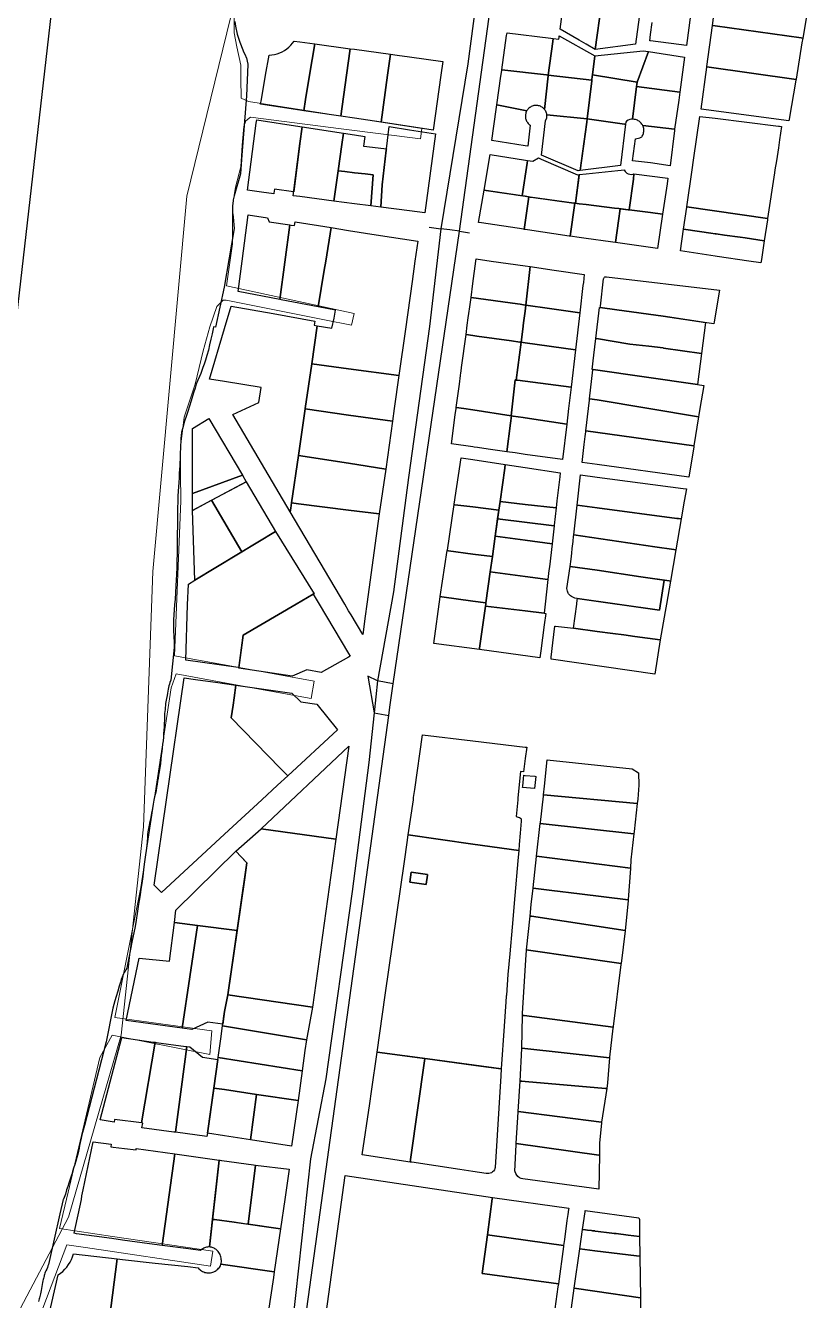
# Model space of a CAD drawing. Header units: metres. Extents: x 3 to 1027712, y 40 to 4430649.
# Drawn here: x 509639 to 510057, y 4407741 to 4408420 of the extents above; entities that cross this region are included whole.
import ezdxf

# ---------------------------------------------------------------- set-up
doc = ezdxf.new("R2010")
doc.units = ezdxf.units.M
doc.header["$MEASUREMENT"] = 0
doc.layers.add('A.ES.SDGC.CP.07003.cadastralparcel — CadastralParcel', color=1, linetype='Continuous')
doc.layers.add('Carreteras_5_km', color=2, linetype='Continuous', lineweight=30)
doc.layers.add('Cauces_artificiales_5_km', color=141, linetype='Continuous', lineweight=30)
doc.layers.add('Habitats_5_km', color=7, linetype='Continuous', lineweight=9, true_color=0xbefad2)
doc.layers.add('Lagunas_5_km', color=7, linetype='Continuous', lineweight=9, true_color=0xbff2e1)

msp = doc.modelspace()

# ---------------------------------------------------------------- linework, layer by layer
at = {"layer": 'A.ES.SDGC.CP.07003.cadastralparcel — CadastralParcel', "color": 7, "linetype": 'Continuous', "flags": 128}
for points in [[(509946.73, 4408431.68), (509943.29, 4408407.58), (509938.46, 4408410.35), (509934.78, 4408412.47), (509924.6, 4408418.32), (509926.71, 4408434.54), (509946.73, 4408431.68)], [(510056.52, 4408428.29), (510053.97, 4408413.52), (510053.22, 4408413.64), (510007.34, 4408420.06), (510005.79, 4408420.28), (510007.81, 4408435.31), (510056.52, 4408428.29)], [(509967.21, 4408428.66), (509964.82, 4408410.34), (509943.29, 4408407.58), (509946.73, 4408431.68), (509967.21, 4408428.66)], [(510050.44, 4408391.71), (510050.4, 4408391.5), (510002.84, 4408398.27), (510002.87, 4408398.53), (510005.79, 4408420.28), (510007.34, 4408420.06), (510053.22, 4408413.64), (510053.97, 4408413.52), (510053.55, 4408411.12), (510050.44, 4408391.71)], [(509918.29, 4408393.82), (509917.26, 4408393.94), (509893.51, 4408396.68), (509896.07, 4408414.95), (509896.28, 4408416.43), (509919.71, 4408413.46), (509920.85, 4408413.32), (509920.64, 4408411.71), (509918.29, 4408393.82)], [(509943.06, 4408404.2), (509941.8, 4408393.93), (509941.73, 4408393.37), (509941.46, 4408391.14), (509918.29, 4408393.82), (509920.64, 4408411.71), (509920.85, 4408413.32), (509923.98, 4408412.92), (509924.13, 4408413.95), (509924.13, 4408414.75), (509943.06, 4408404.2)], [(509782.82, 4408412.01), (509785.87, 4408411.59), (509793.71, 4408410.52), (509791, 4408393.86), (509788.89, 4408380.85), (509787.92, 4408374.91), (509785.87, 4408375.22), (509764.9, 4408378.38), (509765.34, 4408380.93), (509767.56, 4408393.86), (509769.39, 4408404.55), (509770.84, 4408404.65), (509772.27, 4408404.88), (509773.68, 4408405.23), (509775.05, 4408405.7), (509776.37, 4408406.3), (509777.64, 4408407), (509778.84, 4408407.81), (509779.97, 4408408.73), (509781.01, 4408409.74), (509781.97, 4408410.83), (509782.82, 4408412.01)], [(509793.71, 4408410.52), (509812.65, 4408407.93), (509810.7, 4408393.86), (509807.66, 4408371.94), (509791.57, 4408374.36), (509787.92, 4408374.91), (509788.89, 4408380.85), (509791, 4408393.86), (509793.71, 4408410.52)], [(509812.65, 4408407.93), (509815.03, 4408407.6), (509834.15, 4408404.99), (509832.62, 4408393.86), (509829.16, 4408368.7), (509815.03, 4408370.83), (509807.66, 4408371.94), (509810.7, 4408393.86), (509812.65, 4408407.93)], [(509943.06, 4408404.2), (509968.95, 4408406.87), (509971.64, 4408406.45), (509965.6, 4408390.17), (509941.8, 4408393.93), (509943.06, 4408404.2)], [(509834.15, 4408404.99), (509837.7, 4408404.51), (509844.19, 4408403.62), (509861.96, 4408401.19), (509860.96, 4408393.86), (509856.95, 4408364.52), (509844.19, 4408366.44), (509829.16, 4408368.7), (509832.62, 4408393.86), (509834.15, 4408404.99)], [(509965.48, 4408388.94), (509965.6, 4408390.17), (509971.64, 4408406.45), (509990.96, 4408403.49), (509988.47, 4408384.78), (509965.34, 4408387.82), (509965.48, 4408388.94)], [(509918.26, 4408393.54), (509916.32, 4408375.53), (509916.1, 4408375.81), (509915.95, 4408375.96), (509915.74, 4408376.17), (509915.36, 4408376.5), (509915.11, 4408376.68), (509914.96, 4408376.79), (509914.53, 4408377.04), (509914.07, 4408377.26), (509913.6, 4408377.44), (509913.12, 4408377.57), (509912.63, 4408377.66), (509912.13, 4408377.71), (509911.63, 4408377.72), (509911.13, 4408377.68), (509910.63, 4408377.6), (509910.15, 4408377.47), (509909.68, 4408377.3), (509909.22, 4408377.1), (509908.78, 4408376.85), (509908.37, 4408376.57), (509907.98, 4408376.25), (509907.62, 4408375.9), (509907.3, 4408375.52), (509907.01, 4408375.11), (509906.85, 4408374.86), (509890.89, 4408378.01), (509893.04, 4408393.31), (509893.47, 4408396.4), (509893.51, 4408396.68), (509917.26, 4408393.94), (509918.29, 4408393.82), (509918.26, 4408393.54)], [(509918.26, 4408393.54), (509918.29, 4408393.82), (509941.46, 4408391.14), (509941.43, 4408390.85), (509938.98, 4408370.55), (509917.52, 4408372.66), (509917.44, 4408373.16), (509917.31, 4408373.64), (509917.15, 4408374.11), (509916.94, 4408374.57), (509916.7, 4408375.01), (509916.41, 4408375.42), (509916.32, 4408375.53), (509918.26, 4408393.54)], [(509941.73, 4408393.37), (509941.8, 4408393.93), (509941.83, 4408393.92), (509965.6, 4408390.17), (509965.48, 4408388.94), (509965.34, 4408387.82), (509963.28, 4408370.38), (509962.76, 4408370.36), (509962.61, 4408370.36), (509961.75, 4408370.19), (509960.87, 4408369.81), (509960.08, 4408369.26), (509959.59, 4408368.73), (509959.46, 4408367.66), (509958.93, 4408367.73), (509938.98, 4408370.55), (509941.43, 4408390.85), (509941.46, 4408391.14), (509941.73, 4408393.37)], [(510002.8, 4408398.02), (510002.84, 4408398.27), (510050.4, 4408391.5), (510050.36, 4408391.25), (510046.69, 4408370.34), (510046.53, 4408369.43), (509999.81, 4408375.72), (510002.8, 4408398.02)], [(509965.34, 4408387.82), (509988.47, 4408384.78), (509988.28, 4408383.33), (509987.88, 4408380.57), (509985.62, 4408365.04), (509968.64, 4408367.02), (509968.47, 4408367.35), (509968.19, 4408367.79), (509967.87, 4408368.21), (509967.52, 4408368.6), (509967.14, 4408368.96), (509966.72, 4408369.28), (509966.28, 4408369.56), (509965.82, 4408369.81), (509965.34, 4408370.01), (509964.84, 4408370.17), (509964.32, 4408370.29), (509963.8, 4408370.36), (509963.28, 4408370.38), (509965.34, 4408387.82)], [(509890.55, 4408375.52), (509890.89, 4408378.01), (509906.85, 4408374.86), (509906.75, 4408374.68), (509906.54, 4408374.22), (509906.36, 4408373.75), (509906.27, 4408373.4), (509906.23, 4408373.27), (509906.14, 4408372.78), (509906.09, 4408372.28), (509906.08, 4408371.78), (509906.12, 4408371.28), (509906.21, 4408370.78), (509906.33, 4408370.3), (509906.5, 4408369.83), (509906.71, 4408369.37), (509906.96, 4408368.93), (509907.24, 4408368.52), (509907.56, 4408368.13), (509907.91, 4408367.78), (509908.29, 4408367.45), (509908.7, 4408367.16), (509907.37, 4408355.97), (509905.96, 4408356.19), (509888.24, 4408358.95), (509890.55, 4408375.52)], [(509935.34, 4408343.12), (509935.33, 4408343.04), (509934.24, 4408342.9), (509914.73, 4408351.23), (509916.78, 4408369.49), (509917.5, 4408371.16), (509917.55, 4408371.66), (509917.56, 4408372.16), (509917.52, 4408372.66), (509938.98, 4408370.55), (509938.77, 4408368.87), (509935.34, 4408343.12)], [(509772, 4408330.91), (509771.95, 4408330.57), (509765.4, 4408331.5), (509757.9, 4408332.56), (509762.57, 4408368.21), (509762.81, 4408370.02), (509785.87, 4408366.49), (509787.02, 4408366.31), (509785.87, 4408357.36), (509782.56, 4408331.62), (509782.38, 4408331.64), (509772.29, 4408333.08), (509772, 4408330.91)], [(509787.02, 4408366.31), (509809.04, 4408362.94), (509808.17, 4408356.84), (509806.19, 4408342.85), (509803.9, 4408326.75), (509785.87, 4408329.1), (509782.3, 4408329.57), (509785.87, 4408357.36), (509787.02, 4408366.31)], [(509833.39, 4408366.42), (509844.19, 4408364.74), (509858.14, 4408362.56), (509852.38, 4408320.43), (509844.19, 4408321.5), (509829.03, 4408323.48), (509829.62, 4408335.42), (509831.88, 4408353.9), (509831.95, 4408354.5), (509833.39, 4408366.42)], [(509935.33, 4408343.04), (509938.77, 4408368.87), (509938.98, 4408370.55), (509958.93, 4408367.73), (509959.46, 4408367.66), (509956.81, 4408345.76), (509935.33, 4408343.04)], [(509964.87, 4408359.94), (509967.02, 4408360.45), (509968.09, 4408360.9), (509968.39, 4408361.34), (509968.64, 4408361.8), (509968.84, 4408362.28), (509969.01, 4408362.78), (509969.12, 4408363.29), (509969.21, 4408363.81), (509969.23, 4408364.33), (509969.22, 4408364.86), (509969.16, 4408365.38), (509969.05, 4408365.89), (509968.97, 4408366.17), (509968.9, 4408366.39), (509968.71, 4408366.88), (509968.64, 4408367.02), (509985.62, 4408365.04), (509985.52, 4408364.29), (509983.35, 4408345.56), (509972.84, 4408347.03), (509963.11, 4408348.23), (509964.87, 4408359.94)], [(509995.74, 4408348.49), (509999.14, 4408371.87), (510007.23, 4408370.86), (510040.97, 4408366.67), (510041.62, 4408366.59), (510042.69, 4408366.46), (510041.62, 4408359.43), (510040.97, 4408355.16), (510039.91, 4408348.2), (510039.18, 4408343.41), (510038.94, 4408341.86), (510035.24, 4408317.49), (509992.15, 4408323.74), (509995, 4408343.41), (509995.74, 4408348.49)], [(509809.04, 4408362.94), (509815.03, 4408362.02), (509820.39, 4408361.2), (509819.8, 4408355.96), (509821.45, 4408355.76), (509831.95, 4408354.5), (509831.88, 4408353.9), (509829.62, 4408335.42), (509829.03, 4408323.48), (509823.58, 4408324.19), (509824.95, 4408340.71), (509820.58, 4408341.21), (509815.03, 4408341.84), (509809.76, 4408342.44), (509806.19, 4408342.85), (509808.17, 4408356.84), (509809.04, 4408362.94)], [(509906.17, 4408348.54), (509907.15, 4408348.39), (509906.95, 4408347), (509904.36, 4408329.51), (509903.18, 4408329.69), (509885.14, 4408332.41), (509884.07, 4408332.58), (509887.3, 4408351.5), (509906.17, 4408348.54)], [(509933.94, 4408340.73), (509934.78, 4408340.82), (509934.74, 4408340.53), (509932.78, 4408325.56), (509931.88, 4408325.67), (509908.63, 4408328.87), (509905.96, 4408329.27), (509904.36, 4408329.51), (509906.95, 4408347), (509907.15, 4408348.39), (509909.99, 4408347.94), (509912.99, 4408349.75), (509914.49, 4408349.11), (509933.94, 4408340.73)], [(509806.19, 4408342.85), (509809.76, 4408342.44), (509815.03, 4408341.84), (509820.58, 4408341.21), (509824.95, 4408340.71), (509823.58, 4408324.19), (509815.03, 4408325.3), (509803.9, 4408326.75), (509806.19, 4408342.85)], [(509955.33, 4408342.95), (509958.88, 4408343.33), (509958.96, 4408342.99), (509959.26, 4408342.54), (509959.49, 4408342.27), (509960.17, 4408341.67), (509960.96, 4408341.25), (509961.83, 4408341), (509962.73, 4408340.96), (509963.62, 4408341.12), (509963.98, 4408341.24), (509963.7, 4408338.46), (509961.41, 4408322.05), (509960.91, 4408322.11), (509955.96, 4408322.73), (509953.62, 4408323.02), (509938.46, 4408324.87), (509934.78, 4408325.32), (509932.78, 4408325.56), (509934.78, 4408340.82), (509938.46, 4408341.2), (509955.33, 4408342.95)], [(509963.7, 4408338.46), (509963.98, 4408341.24), (509982.04, 4408338.99), (509981.68, 4408335.94), (509979.24, 4408319.83), (509972.84, 4408320.63), (509961.41, 4408322.05), (509963.7, 4408338.46)], [(509907.68, 4408329.01), (509907.9, 4408328.98), (509905.49, 4408311.68), (509905.2, 4408311.73), (509882.68, 4408315.07), (509881.14, 4408315.36), (509884.07, 4408332.58), (509885.14, 4408332.41), (509905.96, 4408329.27), (509907.68, 4408329.01)], [(509907.9, 4408328.98), (509908.63, 4408328.87), (509909.24, 4408328.79), (509931.88, 4408325.67), (509932.5, 4408325.6), (509929.9, 4408308.06), (509929.48, 4408308.12), (509907.13, 4408311.44), (509905.96, 4408311.61), (509905.49, 4408311.68), (509907.9, 4408328.98)], [(509932.5, 4408325.6), (509934.78, 4408325.32), (509938.46, 4408324.87), (509953.62, 4408323.02), (509954.75, 4408322.88), (509955.96, 4408322.73), (509956.65, 4408322.65), (509955.75, 4408316.26), (509954.12, 4408304.68), (509952.71, 4408304.88), (509951.41, 4408305.06), (509938.46, 4408306.87), (509934.78, 4408307.38), (509929.9, 4408308.06), (509932.5, 4408325.6)], [(509775.1, 4408274.33), (509752.84, 4408278.56), (509754.97, 4408294.76), (509758.21, 4408319.47), (509768.48, 4408317.89), (509769.52, 4408315.6), (509780.47, 4408314.04), (509775.1, 4408274.33)], [(509956.65, 4408322.65), (509960.91, 4408322.11), (509961.41, 4408322.05), (509972.84, 4408320.63), (509979.24, 4408319.83), (509976.48, 4408301.55), (509972.84, 4408302.06), (509954.12, 4408304.68), (509955.75, 4408316.26), (509956.65, 4408322.65)], [(509992.11, 4408323.47), (509992.15, 4408323.74), (510035.24, 4408317.49), (510035.12, 4408316.75), (510033.43, 4408305.64), (510023.24, 4408307.07), (510020.56, 4408307.45), (510012.3, 4408308.61), (510007.79, 4408309.24), (510007.23, 4408309.32), (510004.9, 4408309.65), (509998.87, 4408310.5), (509990.4, 4408311.69), (509992.11, 4408323.47)], [(509781.21, 4408313.93), (509782.94, 4408313.68), (509783.39, 4408315.59), (509802.5, 4408312.59), (509799.6, 4408294.76), (509798.82, 4408289.95), (509795.65, 4408270.42), (509775.84, 4408274.19), (509775.1, 4408274.33), (509780.47, 4408314.04), (509781.21, 4408313.93)], [(509804.03, 4408264.36), (509804.9, 4408268.66), (509795.65, 4408270.42), (509798.82, 4408289.95), (509799.6, 4408294.76), (509802.5, 4408312.59), (509811.82, 4408311.13), (509826.47, 4408308.83), (509848.63, 4408305.36), (509847.14, 4408294.76), (509845.61, 4408283.83), (509842.06, 4408258.46), (509838.62, 4408233.87), (509811.82, 4408237.38), (509792.16, 4408239.96), (509795.11, 4408260.26), (509802.93, 4408258.94), (509804.03, 4408264.36)], [(509998.87, 4408310.5), (510004.9, 4408309.65), (510007.23, 4408309.32), (510007.79, 4408309.24), (510012.3, 4408308.61), (510020.56, 4408307.45), (510023.24, 4408307.07), (510033.43, 4408305.64), (510031.91, 4408295.67), (510031.77, 4408294.76), (510031.63, 4408293.82), (510025.29, 4408294.76), (510008.37, 4408297.27), (510007.23, 4408297.44), (509988.73, 4408300.19), (509990.4, 4408311.69), (509998.87, 4408310.5)], [(509877.09, 4408275.41), (509878.08, 4408282.83), (509879.68, 4408294.76), (509879.83, 4408295.9), (509887.8, 4408294.76), (509905.96, 4408292.16), (509908.55, 4408291.79), (509906.37, 4408271.29), (509905.96, 4408271.35), (509903.31, 4408271.72), (509901.91, 4408271.92), (509877.09, 4408275.41)], [(509908.55, 4408291.79), (509921.4, 4408289.95), (509937.48, 4408287.64), (509936.98, 4408283.42), (509936.78, 4408281.73), (509935.09, 4408267.25), (509918.86, 4408269.53), (509906.37, 4408271.29), (509908.55, 4408291.79)], [(509946.09, 4408270.7), (509947.8, 4408285.34), (509947.88, 4408285.64), (509948, 4408285.91), (509948.22, 4408286.14), (509948.47, 4408286.31), (509948.74, 4408286.42), (509949.04, 4408286.45), (509949.35, 4408286.41), (510009.59, 4408279.27), (510006.79, 4408262.31), (510006.64, 4408261.36), (510002.87, 4408261.91), (509979.46, 4408265.39), (509954.92, 4408268.83), (509946, 4408269.95), (509946.09, 4408270.7)], [(509771.56, 4408266.78), (509793.77, 4408262.81), (509793.51, 4408260.53), (509795.11, 4408260.26), (509792.16, 4408239.96), (509788.71, 4408216.22), (509788.67, 4408215.96), (509785.08, 4408191.25), (509781.41, 4408165.91), (509781.01, 4408163.13), (509780.71, 4408161.11), (509750.05, 4408212.99), (509756.96, 4408216.22), (509763.85, 4408219.44), (509765.16, 4408227.39), (509745.56, 4408230.52), (509737.55, 4408231.8), (509745.56, 4408258.8), (509749.12, 4408270.8), (509771.56, 4408266.78)], [(509901.91, 4408271.92), (509903.31, 4408271.72), (509905.96, 4408271.35), (509906.37, 4408271.29), (509905.96, 4408268.15), (509905.15, 4408261.95), (509904.7, 4408258.51), (509903.78, 4408251.51), (509903.08, 4408251.61), (509898.73, 4408252.22), (509880.21, 4408254.8), (509879.12, 4408254.95), (509878.08, 4408255.1), (509874.43, 4408255.61), (509875.1, 4408260.61), (509875.63, 4408264.53), (509875.94, 4408266.84), (509876.42, 4408270.43), (509877.09, 4408275.41), (509901.91, 4408271.92)], [(509906.37, 4408271.29), (509918.86, 4408269.53), (509935.09, 4408267.25), (509932.76, 4408247.46), (509905.96, 4408251.21), (509903.78, 4408251.51), (509904.7, 4408258.51), (509905.15, 4408261.95), (509905.96, 4408268.15), (509906.37, 4408271.29)], [(510000.05, 4408245.52), (509979.8, 4408248.44), (509979.47, 4408248.48), (509971.97, 4408249.35), (509961.75, 4408250.53), (509944.06, 4408253.43), (509943.64, 4408253.5), (509945.52, 4408270.01), (509946, 4408269.95), (509954.92, 4408268.83), (509979.46, 4408265.39), (510002.16, 4408262.02), (510000.05, 4408245.52)], [(509898.42, 4408212.37), (509878.08, 4408215.47), (509873.17, 4408216.22), (509869.24, 4408216.82), (509870.89, 4408229.15), (509871.52, 4408233.83), (509871.7, 4408235.21), (509871.83, 4408236.19), (509872.09, 4408238.14), (509874.43, 4408255.61), (509878.08, 4408255.1), (509879.12, 4408254.95), (509880.21, 4408254.8), (509898.73, 4408252.22), (509903.08, 4408251.61), (509903.78, 4408251.51), (509901.15, 4408231.39), (509900.69, 4408231.45), (509898.42, 4408212.37)], [(509903.78, 4408251.51), (509905.96, 4408251.21), (509932.76, 4408247.46), (509930.41, 4408227.5), (509905.96, 4408230.75), (509901.95, 4408231.28), (509901.15, 4408231.39), (509903.78, 4408251.51)], [(509997.93, 4408229.02), (509942.13, 4408236.93), (509941.69, 4408236.98), (509942.64, 4408244.67), (509943.64, 4408253.5), (509944.06, 4408253.43), (509961.75, 4408250.53), (509971.97, 4408249.35), (509979.47, 4408248.48), (509979.8, 4408248.44), (510000.05, 4408245.52), (509997.93, 4408229.02)], [(509792.16, 4408239.96), (509811.82, 4408237.38), (509838.62, 4408233.87), (509836.15, 4408216.22), (509835.2, 4408209.43), (509811.82, 4408212.71), (509788.67, 4408215.96), (509788.71, 4408216.22), (509792.16, 4408239.96)], [(509997.93, 4408229.02), (510001.2, 4408228.48), (509999.18, 4408216.22), (509998.63, 4408212.91), (509998.46, 4408211.85), (509944.33, 4408220.86), (509940.31, 4408221.45), (509942.1, 4408236.74), (509942.13, 4408236.93), (509997.93, 4408229.02)], [(509901.15, 4408231.39), (509901.95, 4408231.28), (509905.96, 4408230.75), (509930.41, 4408227.5), (509929.08, 4408216.22), (509928.09, 4408207.85), (509905.96, 4408211.22), (509904.82, 4408211.39), (509899.59, 4408212.19), (509898.66, 4408212.33), (509898.42, 4408212.37), (509900.69, 4408231.45), (509901.15, 4408231.39)], [(509868.7, 4408212.76), (509869.16, 4408216.22), (509869.24, 4408216.82), (509873.17, 4408216.22), (509878.08, 4408215.47), (509898.42, 4408212.37), (509898.66, 4408212.33), (509898.16, 4408208.49), (509896.16, 4408193.17), (509886.21, 4408194.57), (509880.61, 4408195.36), (509878.76, 4408195.62), (509878.08, 4408195.72), (509866.63, 4408197.34), (509868.7, 4408212.76)], [(509995.9, 4408196.33), (509938.3, 4408204.33), (509939.7, 4408216.22), (509940.21, 4408220.59), (509940.31, 4408221.45), (509944.33, 4408220.86), (509998.46, 4408211.85), (509995.9, 4408196.33)], [(509728.47, 4408170.92), (509728.47, 4408205.49), (509737.32, 4408210.94), (509755.19, 4408180.68), (509728.47, 4408170.92)], [(509788.67, 4408215.96), (509811.82, 4408212.71), (509835.2, 4408209.43), (509831.58, 4408183.94), (509811.82, 4408187.05), (509785.08, 4408191.25), (509788.67, 4408215.96)], [(509899.59, 4408212.19), (509904.82, 4408211.39), (509905.96, 4408211.22), (509928.09, 4408207.85), (509925.87, 4408188.98), (509905.96, 4408191.79), (509900.59, 4408192.54), (509896.16, 4408193.17), (509898.16, 4408208.49), (509898.66, 4408212.33), (509899.59, 4408212.19)], [(509938.23, 4408203.73), (509938.3, 4408204.33), (509995.9, 4408196.33), (509995.82, 4408195.86), (509993.15, 4408179.7), (509944.33, 4408186.33), (509936.32, 4408187.42), (509937.46, 4408197.12), (509937.95, 4408201.35), (509938.23, 4408203.73)], [(509831.58, 4408183.94), (509828.18, 4408160.04), (509811.82, 4408162.09), (509785.03, 4408165.46), (509781.41, 4408165.91), (509785.08, 4408191.25), (509811.82, 4408187.05), (509831.58, 4408183.94)], [(509871.89, 4408189.93), (509878.08, 4408189), (509895.34, 4408186.4), (509895.07, 4408184.4), (509892.59, 4408166.67), (509891.94, 4408162.09), (509878.08, 4408163.79), (509868.42, 4408164.97), (509868.13, 4408165.03), (509868.18, 4408165.31), (509871.89, 4408189.93)], [(509895.34, 4408186.4), (509905.96, 4408184.8), (509924.62, 4408181.99), (509924.37, 4408179.84), (509922.91, 4408167.07), (509922.47, 4408163.22), (509905.95, 4408165.13), (509892.59, 4408166.67), (509895.07, 4408184.4), (509895.34, 4408186.4)], [(509728.47, 4408161.92), (509728.47, 4408170.92), (509755.19, 4408180.68), (509757.21, 4408177.23), (509728.47, 4408161.92)], [(509754.81, 4408139.86), (509738.72, 4408167.38), (509757.21, 4408177.23), (509772.78, 4408150.71), (509754.81, 4408139.86)], [(509990.22, 4408173.66), (509991.91, 4408173.44), (509990.78, 4408166.92), (509989.13, 4408157.38), (509987.76, 4408157.56), (509986.77, 4408157.69), (509944.33, 4408163.36), (509933.7, 4408164.78), (509935.52, 4408180.81), (509944.33, 4408179.66), (509990.22, 4408173.66)], [(509754.81, 4408139.86), (509729.78, 4408124.74), (509728.47, 4408161.92), (509738.72, 4408167.38), (509754.81, 4408139.86)], [(509785.03, 4408165.46), (509811.82, 4408162.09), (509828.18, 4408160.04), (509821.54, 4408112.01), (509820.64, 4408105.5), (509819.3, 4408095.78), (509813.15, 4408106.19), (509811.82, 4408108.44), (509809.71, 4408112.01), (509780.71, 4408161.11), (509781.01, 4408163.13), (509781.41, 4408165.91), (509785.03, 4408165.46)], [(509868.42, 4408164.97), (509878.08, 4408163.79), (509891.94, 4408162.09), (509889.99, 4408148.14), (509888.47, 4408137.27), (509878.08, 4408138.67), (509865, 4408140.43), (509864.44, 4408140.54), (509864.47, 4408140.75), (509868.13, 4408165.03), (509868.42, 4408164.97)], [(509921.37, 4408153.62), (509891.28, 4408157.37), (509891.94, 4408162.09), (509892.59, 4408166.67), (509905.95, 4408165.13), (509922.47, 4408163.22), (509921.41, 4408153.99), (509921.37, 4408153.62)], [(509975.05, 4408142.45), (509931.89, 4408148.86), (509933.7, 4408164.78), (509944.33, 4408163.36), (509986.77, 4408157.69), (509987.76, 4408157.56), (509989.13, 4408157.38), (509986.29, 4408140.97), (509985.24, 4408141.11), (509975.05, 4408142.45)], [(509921.37, 4408153.62), (509920.27, 4408144.08), (509905.95, 4408146), (509889.99, 4408148.14), (509891.28, 4408157.37), (509921.37, 4408153.62)], [(509772.78, 4408150.71), (509793.38, 4408117.55), (509792.99, 4408117.32), (509783.9, 4408112.01), (509755.63, 4408095.49), (509753.21, 4408078.18), (509752.83, 4408078.22), (509724.96, 4408082.17), (509725.96, 4408111.56), (509726.34, 4408122.67), (509729.78, 4408124.74), (509772.78, 4408150.71)], [(509931.8, 4408148.12), (509931.89, 4408148.86), (509975.05, 4408142.45), (509985.24, 4408141.11), (509986.29, 4408140.97), (509983.39, 4408124.25), (509982.68, 4408124.35), (509967.71, 4408126.55), (509944.33, 4408130), (509929.98, 4408132.11), (509930.42, 4408135.93), (509930.79, 4408139.17), (509931.06, 4408141.57), (509931.49, 4408145.36), (509931.8, 4408148.12)], [(509889.99, 4408148.14), (509905.95, 4408146), (509920.27, 4408144.08), (509918.87, 4408131.83), (509918.65, 4408129.93), (509918.09, 4408125.08), (509905.95, 4408126.73), (509887.35, 4408129.26), (509888.47, 4408137.27), (509889.99, 4408148.14)], [(509865, 4408140.43), (509878.08, 4408138.67), (509888.47, 4408137.27), (509887.35, 4408129.26), (509885.01, 4408112.59), (509878.08, 4408113.58), (509861.6, 4408115.95), (509860.66, 4408116.08), (509864.44, 4408140.54), (509865, 4408140.43)], [(509887.35, 4408129.26), (509905.95, 4408126.73), (509918.09, 4408125.08), (509916.59, 4408112), (509916.03, 4408107.14), (509905.95, 4408108.36), (509884.77, 4408110.88), (509884.93, 4408112), (509885.01, 4408112.59), (509887.35, 4408129.26)], [(509929.98, 4408132.11), (509944.33, 4408130), (509967.71, 4408126.55), (509979.99, 4408124.74), (509977.63, 4408108.72), (509932.5, 4408115.22), (509932.04, 4408115.38), (509931.7, 4408115.51), (509931.4, 4408115.62), (509930.65, 4408116), (509930.07, 4408116.46), (509929.43, 4408117.08), (509929.15, 4408117.46), (509928.88, 4408117.88), (509928.62, 4408118.42), (509928.45, 4408118.89), (509928.3, 4408119.58), (509928.24, 4408120.29), (509929.98, 4408132.11)], [(509933.83, 4408115.02), (509977.63, 4408108.72), (509979.99, 4408124.74), (509982.68, 4408124.35), (509983.39, 4408124.25), (509981.27, 4408112), (509980.58, 4408108.03), (509977.97, 4408092.98), (509964.44, 4408094.78), (509958.58, 4408095.56), (509952.71, 4408096.34), (509944.33, 4408097.46), (509931.75, 4408099.14), (509933.44, 4408112), (509933.74, 4408114.32), (509933.83, 4408115.02)], [(509792.99, 4408117.32), (509796.15, 4408112.01), (509811.82, 4408085.66), (509812.68, 4408084.22), (509811.82, 4408083.74), (509797.11, 4408075.51), (509789.44, 4408077.02), (509781.75, 4408073.62), (509753.18, 4408077.94), (509755.63, 4408095.49), (509783.9, 4408112.01), (509792.99, 4408117.32)], [(509861.6, 4408115.95), (509878.08, 4408113.58), (509885.01, 4408112.59), (509884.93, 4408112), (509884.77, 4408110.88), (509881.63, 4408088.45), (509881.54, 4408087.74), (509857.27, 4408091.02), (509860.62, 4408115.89), (509860.66, 4408116.08), (509861.6, 4408115.95)], [(509881.63, 4408088.45), (509884.77, 4408110.88), (509905.95, 4408108.36), (509916.03, 4408107.14), (509916.98, 4408106.9), (509916.16, 4408100.9), (509914.3, 4408087.09), (509913.8, 4408083.38), (509881.54, 4408087.74), (509881.63, 4408088.45)], [(509931.75, 4408099.14), (509944.33, 4408097.46), (509952.71, 4408096.34), (509958.58, 4408095.56), (509964.44, 4408094.78), (509977.97, 4408092.98), (509975.08, 4408074.58), (509919.78, 4408082.62), (509919.89, 4408083.66), (509920.75, 4408091.32), (509921.76, 4408100.28), (509922.07, 4408100.25), (509931.75, 4408099.14)], [(509730.18, 4408071.85), (509742.13, 4408070.14), (509745.56, 4408069.65), (509751.68, 4408068.78), (509750.71, 4408061.98), (509750.17, 4408058.17), (509749.2, 4408051.41), (509775.3, 4408024.61), (509779.31, 4408020.5), (509773.93, 4408015.53), (509765.54, 4408007.79), (509745.56, 4407989.34), (509711.94, 4407958.29), (509708.17, 4407962.3), (509714.72, 4408007.79), (509724.07, 4408072.72), (509730.18, 4408071.85)], [(509751.68, 4408068.78), (509781.56, 4408064.52), (509786.24, 4408059.85), (509794.88, 4408058.65), (509805.81, 4408044.97), (509779.31, 4408020.5), (509775.3, 4408024.61), (509749.2, 4408051.41), (509750.17, 4408058.17), (509750.71, 4408061.98), (509751.68, 4408068.78)], [(509851.28, 4408042.26), (509878.07, 4408039.08), (509905.95, 4408035.78), (509906.76, 4408035.68), (509905.95, 4408029.67), (509905.77, 4408028.34), (509905.01, 4408022.69), (509903.52, 4408022.75), (509902.31, 4408010.62), (509902.11, 4408008.63), (509902.03, 4408007.79), (509901.14, 4407998.83), (509901.73, 4407998.68), (509902.3, 4407998.49), (509902.86, 4407998.24), (509903.39, 4407997.94), (509903.9, 4407997.6), (509903.79, 4407996.25), (509903.29, 4407989.98), (509902.81, 4407983.91), (509902.55, 4407980.69), (509878.07, 4407984.14), (509843.62, 4407988.99), (509846.32, 4408007.79), (509846.48, 4408008.93), (509847.09, 4408013.14), (509851.28, 4408042.26)], [(509804.96, 4407986.78), (509765.22, 4407992.31), (509811.88, 4408036.3), (509804.96, 4407986.78)], [(509966.61, 4408015.43), (509965.97, 4408008.07), (509965.7, 4408005.68), (509915.78, 4408010.4), (509916.24, 4408014.9), (509917.7, 4408029.09), (509963.02, 4408024.17), (509966.33, 4408022.14), (509966.61, 4408015.43)], [(509904.66, 4408015), (509905.21, 4408020.82), (509905.95, 4408020.75), (509911.08, 4408020.26), (509911.61, 4408020.21), (509910.99, 4408013.69), (509904.6, 4408014.29), (509904.66, 4408015)], [(509965.7, 4408005.68), (509964.03, 4407990.77), (509963.89, 4407989.5), (509914.04, 4407995.09), (509914.1, 4407995.63), (509915.71, 4408009.72), (509915.78, 4408010.4), (509965.7, 4408005.68)], [(509747.38, 4407903.82), (509757.56, 4407974.11), (509751.73, 4407980.32), (509765.22, 4407992.31), (509804.96, 4407986.78), (509792.46, 4407897.3), (509747.38, 4407903.82)], [(509914.04, 4407995.09), (509963.89, 4407989.5), (509962.35, 4407975.74), (509962.06, 4407971.38), (509912.04, 4407977.65), (509914.04, 4407995.09)], [(509843.04, 4407984.99), (509843.62, 4407988.99), (509878.07, 4407984.14), (509902.55, 4407980.69), (509902.11, 4407975.17), (509900.48, 4407956.66), (509898.99, 4407939.85), (509897.74, 4407925.62), (509896.79, 4407914.6), (509895.93, 4407903.57), (509895.9, 4407903.16), (509895.68, 4407900.05), (509894.76, 4407887.13), (509893.2, 4407864.31), (509853.84, 4407869.67), (509826.98, 4407873.32), (509831.33, 4407903.57), (509841.58, 4407974.84), (509843.04, 4407984.99)], [(509757.2, 4407974.49), (509757.56, 4407974.11), (509756.26, 4407965.14), (509752.34, 4407938.1), (509731.28, 4407940.77), (509718.91, 4407942.34), (509719.73, 4407948.86), (509751.73, 4407980.32), (509757.2, 4407974.49)], [(509910.16, 4407960.78), (509912.03, 4407977.51), (509912.04, 4407977.65), (509962.06, 4407971.38), (509962.04, 4407971.06), (509960.96, 4407954.6), (509960.94, 4407954.41), (509934.97, 4407957.55), (509920.19, 4407959.41), (509910.15, 4407960.67), (509910.16, 4407960.75), (509910.16, 4407960.78)], [(509853.9, 4407967.59), (509853.94, 4407967.89), (509845.15, 4407969.16), (509844.39, 4407963.92), (509853.18, 4407962.65), (509853.21, 4407962.83), (509853.9, 4407967.59)], [(509853.18, 4407962.65), (509844.39, 4407963.92), (509845.15, 4407969.16), (509853.94, 4407967.89), (509853.9, 4407967.59), (509853.21, 4407962.83), (509853.18, 4407962.65)], [(509910.14, 4407960.55), (509910.15, 4407960.67), (509920.19, 4407959.41), (509934.97, 4407957.55), (509960.94, 4407954.41), (509960.88, 4407953.83), (509959.3, 4407938.14), (509909.27, 4407945.69), (509908.56, 4407945.8), (509909.17, 4407951.89), (509910.14, 4407960.55)], [(509907.69, 4407927.59), (509906.74, 4407927.73), (509908.56, 4407945.8), (509909.27, 4407945.69), (509959.3, 4407938.14), (509959.27, 4407937.87), (509957.09, 4407920.48), (509907.69, 4407927.59)], [(509722.99, 4407886.11), (509693.23, 4407890.12), (509700.19, 4407923.27), (509716.33, 4407921.71), (509718.91, 4407942.34), (509731.28, 4407940.77), (509722.99, 4407886.11)], [(509731.28, 4407940.77), (509752.34, 4407938.1), (509747.38, 4407903.82), (509745.55, 4407894.93), (509744.67, 4407888.09), (509736.73, 4407889.19), (509728.21, 4407885.41), (509722.99, 4407886.11), (509731.28, 4407940.77)], [(509906.71, 4407927.42), (509906.74, 4407927.73), (509907.69, 4407927.59), (509957.09, 4407920.48), (509957.05, 4407920.17), (509957.02, 4407919.91), (509952.86, 4407886.85), (509952.83, 4407886.55), (509905.48, 4407892.71), (509904.59, 4407892.83), (509904.61, 4407894.02), (509906.47, 4407925.06), (509906.71, 4407927.42)], [(509789.32, 4407879.76), (509744.56, 4407887.23), (509745.55, 4407894.93), (509747.38, 4407903.82), (509792.46, 4407897.3), (509789.32, 4407879.76)], [(509904.23, 4407875.38), (509904.59, 4407892.83), (509905.48, 4407892.71), (509952.83, 4407886.55), (509952.76, 4407886.01), (509950.88, 4407870.62), (509950.84, 4407870.27), (509904.23, 4407875.38)], [(509787.02, 4407863.28), (509742.2, 4407870.45), (509743.59, 4407880.28), (509744.56, 4407887.23), (509789.32, 4407879.76), (509788.52, 4407874.06), (509787.02, 4407863.28)], [(509701.31, 4407835.61), (509686.91, 4407837.34), (509686.74, 4407836.02), (509679.26, 4407837.17), (509690.87, 4407880.98), (509707.62, 4407878.66), (509708.56, 4407878.53), (509701.31, 4407835.61)], [(509709.19, 4407878.45), (509724.98, 4407876.33), (509725.5, 4407876.26), (509719.55, 4407830.58), (509718.61, 4407830.7), (509701.59, 4407832.93), (509702.05, 4407835.48), (509701.45, 4407835.59), (509701.37, 4407835.6), (509701.31, 4407835.61), (509708.56, 4407878.53), (509709.19, 4407878.45)], [(509739.87, 4407853.84), (509736.5, 4407830.02), (509736.27, 4407828.39), (509719.55, 4407830.58), (509725.5, 4407876.26), (509727.11, 4407876.04), (509733.84, 4407870.51), (509742.04, 4407869.32), (509739.91, 4407854.12), (509739.87, 4407853.84)], [(509787.02, 4407863.28), (509784.82, 4407847.55), (509762.69, 4407850.78), (509745.55, 4407853.29), (509739.91, 4407854.12), (509742.04, 4407869.32), (509742.2, 4407870.45), (509787.02, 4407863.28)], [(509844.56, 4407814.71), (509819.09, 4407818.53), (509823.04, 4407845.98), (509823.94, 4407852.23), (509826.98, 4407873.32), (509852.43, 4407869.86), (509844.74, 4407816), (509844.56, 4407814.71)], [(509950.84, 4407870.27), (509949.86, 4407856.84), (509949.42, 4407853.93), (509948.85, 4407853.98), (509905.95, 4407857.62), (509904.14, 4407857.8), (509903.28, 4407857.89), (509904.21, 4407875.21), (509904.23, 4407875.38), (509950.84, 4407870.27)], [(509853.84, 4407869.67), (509879.6, 4407866.16), (509893.2, 4407864.31), (509892.98, 4407860.64), (509890, 4407811.88), (509889.83, 4407811.18), (509889.53, 4407810.52), (509889.12, 4407809.93), (509888.61, 4407809.42), (509888.01, 4407809.02), (509887.35, 4407808.73), (509886.65, 4407808.56), (509885.93, 4407808.53), (509885.21, 4407808.62), (509878.07, 4407809.69), (509871.16, 4407810.73), (509845.44, 4407814.58), (509844.56, 4407814.71), (509844.74, 4407816), (509852.43, 4407869.86), (509853.84, 4407869.67)], [(509948.85, 4407853.98), (509949.42, 4407853.93), (509946.65, 4407835.93), (509902.26, 4407841.69), (509903.28, 4407857.89), (509904.14, 4407857.8), (509905.95, 4407857.62), (509948.85, 4407853.98)], [(509762.69, 4407850.78), (509759.4, 4407826.5), (509745.55, 4407828.63), (509736.5, 4407830.02), (509739.91, 4407854.12), (509745.55, 4407853.29), (509762.69, 4407850.78)], [(509784.82, 4407847.55), (509781.42, 4407823.12), (509759.4, 4407826.5), (509762.69, 4407850.78), (509784.82, 4407847.55)], [(509946.61, 4407835.59), (509945.66, 4407824.77), (509945.56, 4407818.33), (509945.28, 4407818.37), (509901.22, 4407824.52), (509901.23, 4407824.81), (509902.24, 4407841.37), (509902.26, 4407841.69), (509946.65, 4407835.93), (509946.61, 4407835.59)], [(509719.06, 4407819.04), (509712.3, 4407770.3), (509705.66, 4407771.2), (509691.26, 4407773.14), (509685.59, 4407773.9), (509666.76, 4407776.45), (509665.53, 4407776.74), (509669.34, 4407794.77), (509669.6, 4407796.65), (509670.28, 4407799.98), (509675.52, 4407825.51), (509685.27, 4407824.27), (509685.08, 4407822.86), (509686.19, 4407822.72), (509692.21, 4407821.95), (509698.46, 4407821.15), (509698.56, 4407821.89), (509719.06, 4407819.04)], [(509945.28, 4407818.37), (509945.56, 4407818.33), (509945.28, 4407800.28), (509904.79, 4407805.75), (509903.83, 4407805.97), (509902.92, 4407806.38), (509902.12, 4407806.96), (509901.6, 4407807.51), (509901.46, 4407807.69), (509900.95, 4407808.54), (509900.62, 4407809.48), (509900.6, 4407809.59), (509900.53, 4407809.85), (509901.17, 4407823.79), (509901.22, 4407824.52), (509945.28, 4407818.37)], [(509737.57, 4407769.46), (509737.04, 4407769.46), (509736.52, 4407769.41), (509736.41, 4407769.39), (509736.17, 4407769.35), (509736, 4407769.32), (509735.49, 4407769.19), (509735, 4407769.01), (509734.52, 4407768.79), (509734.07, 4407768.53), (509733.63, 4407768.23), (509733.23, 4407767.9), (509732.85, 4407767.53), (509726.34, 4407768.41), (509712.3, 4407770.3), (509719.06, 4407819.04), (509742.83, 4407815.74), (509737.57, 4407769.46)], [(509743.36, 4407815.66), (509744.1, 4407815.53), (509744.23, 4407815.51), (509761.04, 4407813.28), (509762.2, 4407813.13), (509758.25, 4407781.56), (509756.37, 4407781.83), (509750.73, 4407782.61), (509740.3, 4407784.06), (509739.77, 4407784.14), (509739.25, 4407784.2), (509742.83, 4407815.74), (509743.36, 4407815.66)], [(509762.2, 4407813.13), (509780.1, 4407810.85), (509777.76, 4407794.77), (509775.48, 4407779.17), (509758.25, 4407781.56), (509762.2, 4407813.13)], [(509887.07, 4407775.66), (509885.79, 4407775.84), (509888.44, 4407795.03), (509888.55, 4407795.83), (509929.18, 4407790.22), (509929.06, 4407789.34), (509928.72, 4407786.82), (509928.26, 4407783.51), (509928.04, 4407781.9), (509927.5, 4407777.96), (509926.88, 4407773.45), (509926.44, 4407770.23), (509887.07, 4407775.66)], [(509937.89, 4407788.21), (509937.96, 4407788.96), (509966.57, 4407785.03), (509966.89, 4407784.05), (509967.01, 4407774.99), (509960.85, 4407775.76), (509954.54, 4407776.55), (509953.41, 4407776.69), (509952.14, 4407776.85), (509950.76, 4407777.02), (509944.8, 4407777.76), (509943.26, 4407777.95), (509943.12, 4407777.97), (509941.93, 4407778.12), (509941.33, 4407778.19), (509939.18, 4407778.46), (509938.08, 4407778.6), (509936.56, 4407778.79), (509937.89, 4407788.21)], [(509739.77, 4407784.14), (509740.3, 4407784.06), (509750.73, 4407782.61), (509775.48, 4407779.17), (509772.14, 4407756.24), (509743.75, 4407760.25), (509743.87, 4407760.89), (509743.94, 4407761.54), (509743.96, 4407762.2), (509743.92, 4407762.85), (509743.83, 4407763.5), (509743.68, 4407764.14), (509743.48, 4407764.77), (509743.23, 4407765.37), (509742.93, 4407765.95), (509742.58, 4407766.51), (509742.18, 4407767.03), (509741.75, 4407767.52), (509741.38, 4407767.89), (509740.98, 4407768.22), (509740.55, 4407768.52), (509740.09, 4407768.79), (509739.61, 4407769.01), (509739.12, 4407769.19), (509738.61, 4407769.32), (509738.41, 4407769.36), (509738.09, 4407769.41), (509737.57, 4407769.46), (509739.25, 4407784.2), (509739.77, 4407784.14)], [(509884.39, 4407755.2), (509882.98, 4407755.39), (509885.79, 4407775.84), (509887.07, 4407775.66), (509926.44, 4407770.23), (509926.38, 4407769.75), (509923.66, 4407749.78), (509884.39, 4407755.2)], [(509936.56, 4407778.79), (509938.08, 4407778.6), (509939.18, 4407778.46), (509941.33, 4407778.19), (509941.93, 4407778.12), (509943.12, 4407777.97), (509943.26, 4407777.95), (509944.8, 4407777.76), (509950.76, 4407777.02), (509952.14, 4407776.85), (509953.41, 4407776.69), (509954.54, 4407776.55), (509960.85, 4407775.76), (509967.01, 4407774.99), (509967.14, 4407764.5), (509965.34, 4407764.72), (509943.12, 4407767.48), (509935.11, 4407768.48), (509936.56, 4407778.79)], [(509935.11, 4407768.48), (509943.12, 4407767.48), (509965.34, 4407764.72), (509967.14, 4407764.5), (509967.43, 4407742.38), (509943.12, 4407745.96), (509932.17, 4407747.57), (509935.11, 4407768.48)], [(509932.17, 4407747.57), (509943.12, 4407745.96), (509967.43, 4407742.38), (509967.47, 4407739.53), (509967.55, 4407732.73), (509967.64, 4407725.69), (509967.69, 4407722.03), (509967.71, 4407720.86), (509967.74, 4407718.39), (509967.83, 4407711.26), (509967.87, 4407708.18), (509967.89, 4407706.74), (509967.89, 4407706.54), (509967.92, 4407703.98), (509967.97, 4407700.34), (509943.12, 4407704.28), (509928.85, 4407706.54), (509926.44, 4407706.92), (509927.92, 4407717.41), (509932.17, 4407747.57)]]:
    msp.add_lwpolyline(points, close=True, dxfattribs=at)
for points in [[(509751.18, 4408422.47), (509751.52, 4408419.96), (509752.43, 4408415.63), (509753.71, 4408411.39), (509755.35, 4408407.28), (509755.83, 4408406.24), (509756.65, 4408404.69), (509757.22, 4408403.25), (509757.29, 4408403.05), (509757.73, 4408401.36), (509757.98, 4408399.62), (509757.99, 4408399.54), (509757.31, 4408382.74), (509754.92, 4408351.17), (509754.18, 4408341.31), (509750.84, 4408329.49), (509750.32, 4408327.34), (509749.99, 4408325.14), (509749.93, 4408324.38), (509749.87, 4408322.93), (509749.95, 4408320.72), (509750.22, 4408318.52), (509750.27, 4408318.25), (509750.72, 4408312.12), (509745.5, 4408280.78), (509740.74, 4408259.56), (509739.84, 4408259.7), (509739.6, 4408258.6), (509739.03, 4408255.97), (509738.38, 4408253.1), (509737.68, 4408250.13), (509737, 4408247.24), (509736.28, 4408244.51), (509735.49, 4408242), (509734.74, 4408239.83), (509734.13, 4408238.03), (509733.57, 4408236.47), (509732.94, 4408234.95), (509732.2, 4408233.26), (509731.36, 4408231.27), (509730.55, 4408229.16), (509729.89, 4408227.13), (509729.27, 4408225.06), (509728.56, 4408222.8), (509727.77, 4408220.27), (509726.89, 4408217.46), (509726, 4408214.61), (509725.15, 4408211.95), (509724.37, 4408209.54), (509723.7, 4408207.34), (509723.16, 4408205.37), (509722.77, 4408203.59), (509722.52, 4408201.9), (509722.37, 4408200.21), (509722.28, 4408198.45), (509722.2, 4408196.6), (509722.13, 4408194.74), (509722.06, 4408192.92), (509722, 4408191.1), (509721.93, 4408189.21), (509721.85, 4408187.39), (509721.74, 4408185.7), (509721.62, 4408183.89), (509721.51, 4408181.71), (509721.38, 4408179.31), (509721.19, 4408176.87), (509721.01, 4408174.49), (509720.88, 4408172.16), (509720.78, 4408169.57), (509720.65, 4408166.46), (509720.57, 4408163.3), (509720.56, 4408160.58), (509720.58, 4408158.07), (509720.54, 4408155.43), (509720.48, 4408152.74), (509720.45, 4408150.08), (509720.44, 4408147.46), (509720.46, 4408144.78), (509720.45, 4408141.89), (509720.38, 4408138.68), (509720.27, 4408135.16), (509720.13, 4408131.42), (509719.97, 4408127.87), (509719.8, 4408124.78), (509719.62, 4408121.69), (509719.43, 4408118.14), (509719.23, 4408114.63), (509719.01, 4408111.66), (509718.79, 4408109), (509718.58, 4408106.32), (509718.43, 4408103.64), (509718.38, 4408100.99), (509718.43, 4408098.1), (509718.56, 4408094.81), (509718.69, 4408091.77), (509718.74, 4408089.62), (509718.77, 4408088.94), (509716.99, 4408071.44), (509716.54, 4408070.21), (509716.26, 4408069.31), (509716.01, 4408068.39), (509715.8, 4408067.48), (509715.62, 4408066.59), (509715.45, 4408065.65), (509715.23, 4408064.59), (509714.99, 4408063.35), (509714.7, 4408061.7), (509714.21, 4408058.95), (509713.92, 4408055.86), (509713.7, 4408053.66), (509713.59, 4408051.84), (509713.54, 4408050.14), (509713.46, 4408048.37), (509713.36, 4408046.59), (509713.28, 4408044.85), (509713.17, 4408043.05), (509713.02, 4408041.1), (509712.84, 4408039.15), (509712.64, 4408037.32), (509712.42, 4408035.49), (509712.16, 4408033.51), (509711.91, 4408031.41), (509711.68, 4408029.23), (509711.44, 4408027.02), (509711.13, 4408024.8), (509710.81, 4408022.71), (509710.51, 4408020.84), (509710.23, 4408019.15), (509709.92, 4408017.57), (509709.63, 4408016), (509709.39, 4408014.36), (509709.12, 4408012.69), (509708.75, 4408011), (509708.34, 4408009.28), (509707.96, 4408007.47), (509707.58, 4408005.42), (509707.17, 4408003.04), (509706.73, 4408000.55), (509706.25, 4407998.22), (509705.78, 4407996.1), (509705.37, 4407994.16), (509705.02, 4407992.36), (509704.75, 4407990.65), (509704.58, 4407989.02), (509704.49, 4407987.41), (509704.38, 4407985.58), (509704.13, 4407983.3), (509703.79, 4407980.79), (509703.43, 4407978.31), (509703.09, 4407975.87), (509702.81, 4407973.35), (509702.48, 4407970.41), (509702.02, 4407966.86), (509701.5, 4407963.2), (509701.01, 4407959.98), (509700.56, 4407957.03), (509700.09, 4407954.04), (509699.6, 4407950.79), (509699.05, 4407947.15), (509698.49, 4407943.54), (509697.91, 4407940.28), (509697.24, 4407936.85), (509696.4, 4407932.7), (509695.49, 4407928.09), (509694.65, 4407923.54), (509693.96, 4407919.98), (509693.48, 4407918.08), (509693.08, 4407917.19), (509692.62, 4407916.47), (509692.15, 4407915.73), (509691.77, 4407914.95), (509691.41, 4407914.12), (509691.02, 4407913.19), (509690.59, 4407912.05), (509690.09, 4407910.57), (509689.47, 4407908.5), (509688.68, 4407905.75), (509687.86, 4407902.94), (509687.15, 4407900.65), (509686.56, 4407898.68), (509686.08, 4407896.73), (509682.44, 4407878.74), (509671.01, 4407834.21), (509669.94, 4407830.49), (509669.33, 4407828.26), (509668.93, 4407826.6), (509668.63, 4407825.07), (509668.37, 4407823.57), (509668.12, 4407822.07), (509667.81, 4407820.52), (509667.4, 4407818.84), (509666.91, 4407817.07), (509666.37, 4407815.22), (509665.79, 4407813.34), (509665.17, 4407811.48), (509664.61, 4407809.75), (509664.17, 4407808.22), (509663.75, 4407806.72), (509663.22, 4407805.09), (509662.62, 4407803.41), (509662.01, 4407801.75), (509661.44, 4407799.91), (509660.8, 4407797.68), (509659.69, 4407794.86), (509659.67, 4407794.77), (509657.86, 4407787.15), (509651.77, 4407760.15), (509651.49, 4407759.33), (509651.16, 4407758.46), (509650.81, 4407757.59), (509650.43, 4407756.79), (509650.07, 4407756.06), (509649.79, 4407755.41), (509649.61, 4407754.83), (509649.5, 4407754.31), (509649.39, 4407753.81), (509649.25, 4407753.29), (509649.08, 4407752.73), (509648.9, 4407752.1), (509648.73, 4407751.36), (509648.57, 4407750.51), (509648.4, 4407749.53), (509648.23, 4407748.45), (509648.05, 4407747.33), (509647.89, 4407746.26), (509647.73, 4407745.3), (509647.57, 4407744.46), (509647.4, 4407743.71), (509647.21, 4407743.04), (509646.99, 4407742.41), (509646.78, 4407741.78), (509646.57, 4407741.12), (509646.38, 4407740.44)], [(509994.2, 4408425.85), (509992, 4408409.7), (509987.88, 4408410.22), (509972.85, 4408412.11), (509972.43, 4408412.16), (509972.85, 4408415.46), (509973.67, 4408421.91)], [(509795.2, 4407700.47), (509810.03, 4407807.45), (509888.55, 4407795.83), (509888.44, 4407795.03), (509885.79, 4407775.84), (509882.98, 4407755.39), (509882.98, 4407755.39), (509884.39, 4407755.2), (509923.66, 4407749.78), (509923.45, 4407748.27), (509920.77, 4407728.71)], [(509651.54, 4407731.34), (509656.95, 4407754.55), (509658.24, 4407755.45), (509659.44, 4407756.46), (509660.56, 4407757.56), (509661.59, 4407758.76), (509662.51, 4407760.03), (509663.33, 4407761.38), (509664.03, 4407762.78), (509664.61, 4407764.24), (509665.07, 4407765.75), (509688.36, 4407763.16), (509688.36, 4407763.16), (509684.35, 4407731.34)], [(509684.35, 4407731.34), (509688.36, 4407763.16), (509688.36, 4407763.16), (509691.26, 4407762.84), (509708.61, 4407760.91), (509726.08, 4407758.97), (509731.57, 4407758.36), (509731.98, 4407757.88), (509732.42, 4407757.44), (509732.9, 4407757.04), (509733.42, 4407756.69), (509733.96, 4407756.38), (509734.53, 4407756.13), (509735.13, 4407755.92), (509735.73, 4407755.77), (509736.17, 4407755.7), (509736.35, 4407755.67), (509736.97, 4407755.63), (509737.6, 4407755.64), (509738.22, 4407755.71), (509738.83, 4407755.83), (509739.43, 4407756.01), (509740.01, 4407756.24), (509740.57, 4407756.52), (509741.1, 4407756.85), (509741.61, 4407757.22), (509742.07, 4407757.64), (509742.5, 4407758.1), (509742.88, 4407758.59), (509743.22, 4407759.12), (509743.51, 4407759.67), (509743.75, 4407760.25), (509772.14, 4407756.24), (509771.71, 4407753.27), (509768.97, 4407734.49)]]:
    msp.add_lwpolyline(points, dxfattribs=at)
at = {"layer": 'Carreteras_5_km'}
for p, q in [((509870.86, 4408310.64, 0.97), (509922.6, 4408683.44, 1)), ((509854.72, 4408312.86, 0.82), (509861.05, 4408311.99)), ((509835.63, 4408069.47, 1.08), (509870.86, 4408310.64, 0.97)), ((509870.86, 4408310.64, 0.97), (509876.21, 4408309.9, 0.88)), ((509822.1, 4408073.68), (509825.35, 4408053.98)), ((509827.13, 4408071.1), (509822.1, 4408073.68)), ((509827.13, 4408071.1), (509825.35, 4408053.98)), ((509835.63, 4408069.47), (509827.13, 4408071.1)), ((509825.35, 4408053.98), (509833.22, 4408052.71))]:
    msp.add_line(p, q, dxfattribs=at)
for points in [[(509912.57, 4408684.9, 0), (509907.59, 4408645.21, 0), (509902.16, 4408596.35, 0), (509891.06, 4408518.16, 0), (509875.33, 4408399.83, 0), (509861.05, 4408311.99, 0)], [(509861.05, 4408311.99, 0), (509854.87, 4408259.84, 0.24), (509843.78, 4408179.51, 0), (509835.79, 4408118.49, 0), (509827.13, 4408071.1, 0)], [(509870.86, 4408310.64, 0.97), (509865.85, 4408311.33, 1.06), (509861.05, 4408311.99, 0)], [(509833.22, 4408052.71, 1.09), (509833.82, 4408057.09, 1.08), (509835.63, 4408069.47, 1.08)], [(509825.35, 4408053.98, 0), (509822.53, 4408027.68, 0), (509813.66, 4407958.79, 0), (509799.62, 4407859.05, 0), (509791.53, 4407816.37, 0), (509781.86, 4407729.1, 0), (509767.82, 4407625.56, 0), (509763.94, 4407602.52, 0), (509756.22, 4407567.28, 0)], [(509765.97, 4407565.89, 1.44), (509800.52, 4407816.02, 1.41), (509833.22, 4408052.71, 1.09)]]:
    msp.add_polyline3d(points, dxfattribs=at)
at = {"layer": 'Cauces_artificiales_5_km'}
msp.add_polyline3d([(509653.26, 4408426.95, 1.1), (509621, 4408147.37, 1.1), (509605.77, 4407956.5, 1.1), (509577.99, 4407735.16, 1.1)], dxfattribs=at)
at = {"layer": 'Habitats_5_km'}
msp.add_lwpolyline([(509755.45, 4408451.35), (509725.45, 4408329.35), (509707.44, 4408129.35), (509702.44, 4407993.35), (509690.44, 4407882.35), (509662.44, 4407785.35), (509626.44, 4407717.35), (509590.44, 4407671.35), (509561.44, 4407646.35), (509536.44, 4407642.35), (509519.44, 4407678.35), (509519.44, 4407739.35), (509534.44, 4407802.35), (509554.44, 4407874.35), (509559.44, 4407929.35), (509553.44, 4407988.35), (509517.44, 4408035.35), (509487.44, 4408079.35), (509472.44, 4408135.35), (509475.44, 4408213.35), (509513.44, 4408311.35), (509542.44, 4408382.35), (509586.44, 4408415.35), (509640.45, 4408428.35)], dxfattribs=at)
at = {"layer": 'Lagunas_5_km'}
msp.add_polyline3d([(509750.76, 4408426.66, 1.1), (509750.86, 4408416.46, 1.1), (509752.16, 4408408.96, 1.1), (509754.26, 4408399.16, 1.1), (509754.36, 4408392.06, 1.1), (509754.56, 4408381.56, 1.1), (509758.36, 4408379.76, 1.1), (509806.06, 4408372.36, 1.1), (509850.86, 4408365.46, 1.1), (509850.06, 4408359.86, 1.1), (509807.86, 4408365.26, 1.1), (509759.56, 4408371.46, 1.1), (509757.06, 4408369.46, 1.1), (509755.96, 4408366.46, 1.1), (509755.06, 4408356.56, 1.1), (509754.26, 4408344.96, 1.1), (509751.56, 4408334.16, 1.1), (509749.86, 4408324.26, 1.1), (509749.86, 4408314.16, 1.1), (509749.86, 4408303.96, 1.1), (509746.66, 4408281.66, 1.1), (509746.66, 4408281.66, 1.1), (509798.46, 4408270.46, 1.1), (509814.76, 4408266.86, 1.1), (509813.36, 4408260.56, 1.1), (509798.96, 4408263.46, 1.1), (509746.46, 4408273.96, 1.1), (509744.86, 4408273.96, 1.1), (509741.56, 4408270.56, 1.1), (509737.86, 4408259.66, 1.1), (509734.16, 4408246.86, 1.1), (509729.96, 4408229.26, 1.1), (509724.06, 4408211.56, 1.1), (509722.16, 4408195.86, 1.1), (509722.16, 4408181.46, 1.1), (509722.26, 4408166.96, 1.1), (509718.96, 4408084.37, 1.1), (509718.96, 4408084.37, 1.1), (509768.16, 4408075.47, 1.1), (509793.36, 4408070.97, 1.1), (509791.76, 4408061.77, 1.1), (509748.56, 4408069.57, 1.1), (509719.86, 4408074.76, 1.1), (509719.86, 4408074.76, 1.1), (509717.26, 4408067.37, 1.1), (509700.96, 4407961.07, 1.1), (509687.16, 4407891.77, 1.1), (509687.16, 4407891.77, 1.1), (509738.86, 4407884.67, 1.1), (509737.86, 4407872.07, 1.1), (509685.76, 4407882.27, 1.1), (509685.76, 4407882.27, 1.1), (509679.16, 4407870.47, 1.1), (509662.26, 4407798.57, 1.1), (509657.56, 4407779.27, 1.1), (509657.56, 4407779.27, 1.1), (509685.95, 4407775.07, 1.1), (509739.35, 4407767.17, 1.1), (509738.15, 4407759.27, 1.1), (509671.46, 4407769.17, 1.1), (509661.56, 4407770.67, 1.1), (509661.56, 4407770.67, 1.1), (509648.66, 4407736.87, 1.1)], dxfattribs=at)

doc.saveas('drawing.dxf')
